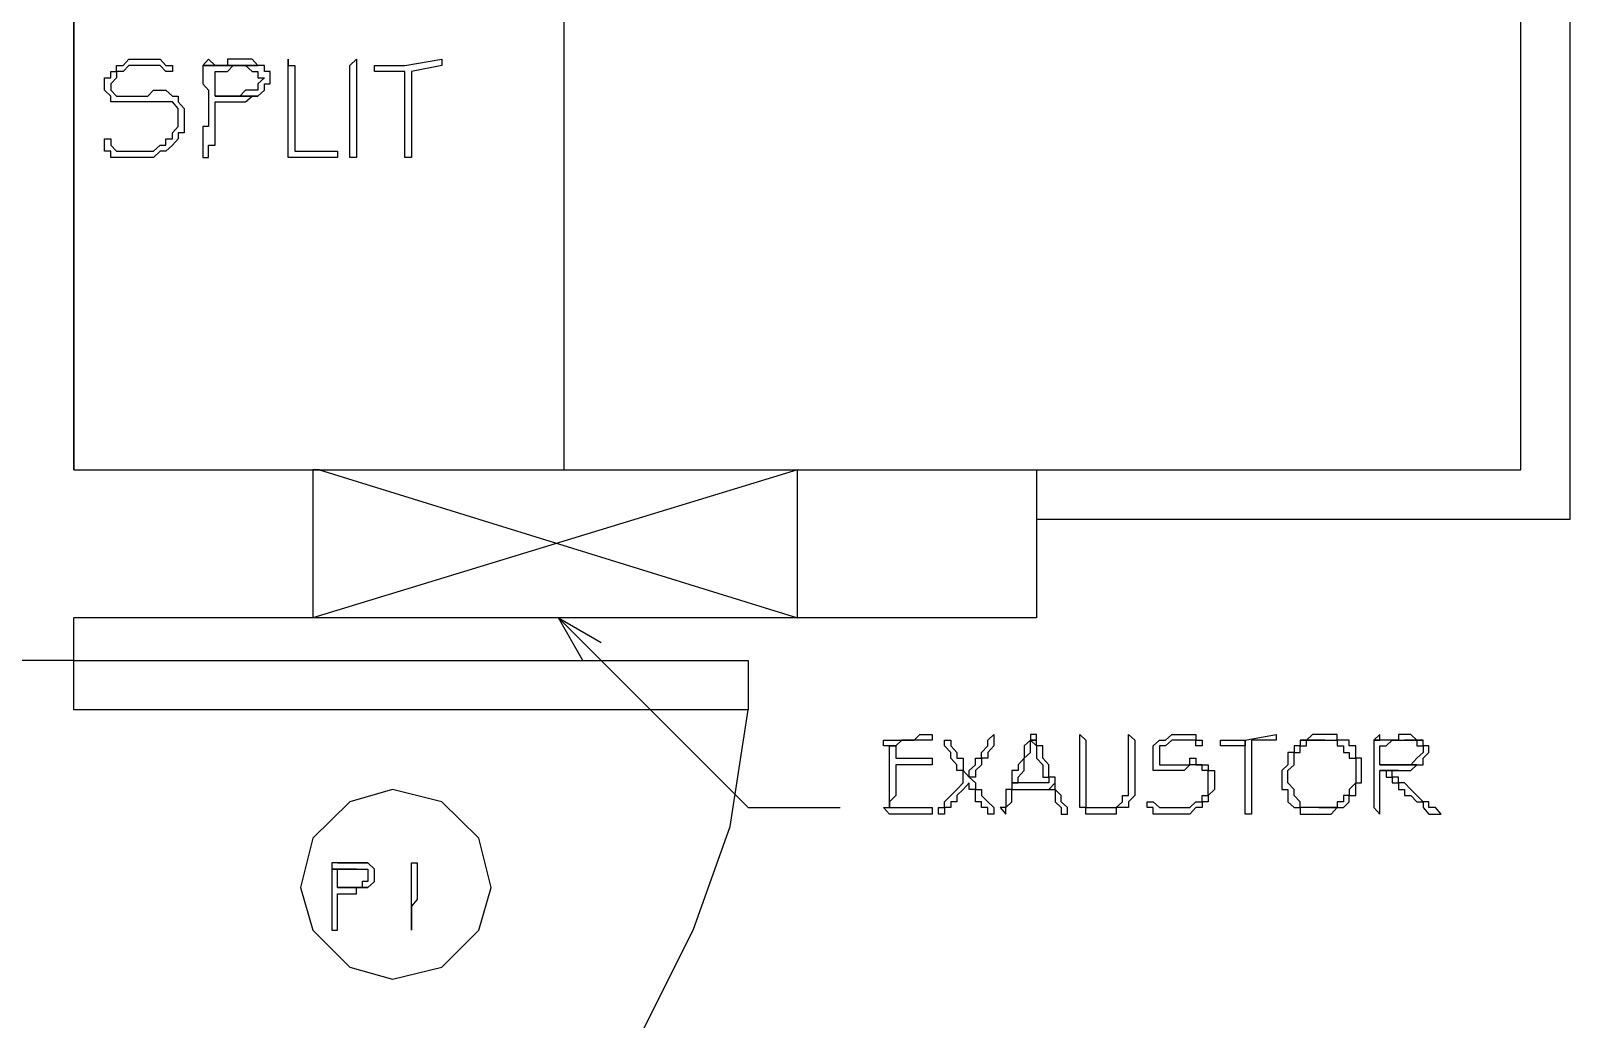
# Model space of a CAD drawing. Header units: millimetres. Extents: x -518.8 to -461.2, y 3.5 to 44.2.
# Drawn here: x -472.585 to -470.987, y 25.079 to 26.105 of the extents above; entities that cross this region are included whole.
import ezdxf

# ---------------------------------------------------------------- set-up
doc = ezdxf.new("R2010")
doc.units = ezdxf.units.MM
doc.header["$MEASUREMENT"] = 0
for name, color, linetype in [('10', 10, 'Continuous'), ('12', 12, 'Continuous'), ('151', 151, 'Continuous'), ('16', 16, 'Continuous'), ('5', 5, 'Continuous'), ('6', 6, 'Continuous'), ('MYSOLIDS', 7, 'Continuous')]:
    doc.layers.add(name, color=color, linetype=linetype)

msp = doc.modelspace()

# ---------------------------------------------------------------- linework, layer by layer
at = {"layer": '10'}
for points in [[(-472.5406, 25.6488), (-472.5406, 27.2526)], [(-472.5406, 25.6488), (-472.2925, 25.6488)], [(-471.7895, 25.4954), (-471.7895, 25.6488), (-471.7895, 25.6488), (-471.5414, 25.6488)], [(-471.5414, 25.6488), (-471.5414, 25.4954)], [(-472.5406, 25.4511), (-472.5406, 25.4954)], [(-472.2925, 25.4954), (-472.5406, 25.4954)], [(-471.5414, 25.4954), (-471.7895, 25.4954)], [(-472.5406, 25.4511), (-472.6933, 25.4511)], [(-471.8406, 25.4), (-472.5406, 25.4), (-472.5406, 25.4511), (-471.8406, 25.4511), (-471.8406, 25.4)]]:
    msp.add_lwpolyline(points, dxfattribs=at)
at = {"layer": '12'}
msp.add_lwpolyline([(-472.1075, 25.2157), (-472.1203, 25.2669), (-472.1587, 25.3045), (-472.2098, 25.3172), (-472.2542, 25.3045), (-472.2925, 25.2669), (-472.3053, 25.2157), (-472.2925, 25.1714), (-472.2542, 25.133), (-472.2098, 25.1203), (-472.1587, 25.133), (-472.1203, 25.1714), (-472.1075, 25.2157)], dxfattribs=at)
at = {"layer": '151'}
msp.add_lwpolyline([(-472.5406, 25.6488), (-472.0316, 25.6488), (-472.0316, 26.718), (-472.5406, 26.718), (-472.5406, 25.6488)], dxfattribs=at)
at = {"layer": '16'}
for points in [[(-472.0121, 25.4511), (-472.0376, 25.4954), (-471.9933, 25.4699)], [(-472.0376, 25.4954), (-472.006, 25.4639), (-471.8406, 25.2985), (-471.7451, 25.2985)]]:
    msp.add_lwpolyline(points, dxfattribs=at)
at = {"layer": '5'}
for points in [[(-471.5414, 25.6488), (-471.0384, 25.6488), (-471.0384, 26.4503)], [(-471.5414, 25.5977), (-470.9872, 25.5977), (-470.9872, 25.5977), (-470.9872, 26.4503)], [(-472.2857, 25.6488), (-472.2925, 25.6488), (-472.2925, 25.4954)]]:
    msp.add_lwpolyline(points, dxfattribs=at)
at = {"layer": '6'}
for points in [[(-471.7895, 25.6488), (-472.2925, 25.4954)], [(-472.2925, 25.6488), (-471.7895, 25.6488)], [(-472.2857, 25.6488), (-471.7895, 25.4954)], [(-471.7895, 25.4954), (-472.2925, 25.4954)], [(-472.5406, 24.7443), (-472.4263, 24.7571), (-472.3113, 24.7827), (-472.203, 24.8338), (-472.1075, 24.8969), (-472.0188, 24.9736), (-471.9489, 25.0691), (-471.8978, 25.1714), (-471.8594, 25.2789), (-471.8406, 25.4)]]:
    msp.add_lwpolyline(points, dxfattribs=at)
at = {"layer": 'MYSOLIDS'}
for points in [[(-472.4451, 26.0624), (-472.4451, 26.0624), (-472.4451, 26.0624), (-472.4451, 26.0624), (-472.4451, 26.0624), (-472.4511, 26.0684), (-472.4511, 26.0684), (-472.4579, 26.0684), (-472.4639, 26.0684), (-472.4639, 26.0684), (-472.4707, 26.0684), (-472.4707, 26.0684), (-472.4767, 26.0684), (-472.4835, 26.0684), (-472.4895, 26.0624), (-472.4895, 26.0624), (-472.4963, 26.0624), (-472.4963, 26.0556), (-472.5023, 26.0496), (-472.5023, 26.0496), (-472.5023, 26.0496), (-472.5023, 26.0428), (-472.4963, 26.0368), (-472.4963, 26.0368), (-472.4895, 26.0368), (-472.4895, 26.0368), (-472.4835, 26.0368), (-472.4835, 26.0368), (-472.4767, 26.0368), (-472.4707, 26.0368), (-472.4707, 26.0368), (-472.4639, 26.0368), (-472.4579, 26.0428), (-472.4511, 26.0428), (-472.4511, 26.0428), (-472.4451, 26.0428), (-472.4384, 26.0368), (-472.4384, 26.0368), (-472.4324, 26.0368), (-472.4324, 26.0368), (-472.4324, 26.0308), (-472.4263, 26.024), (-472.4263, 26.024), (-472.4263, 26.018), (-472.4263, 26.018), (-472.4263, 26.0112), (-472.4263, 26.0052), (-472.4263, 25.9985), (-472.4324, 25.9985), (-472.4324, 25.9924), (-472.4324, 25.9924), (-472.4384, 25.9857), (-472.4384, 25.9857), (-472.4384, 25.9857), (-472.4451, 25.9797), (-472.4511, 25.9797), (-472.4511, 25.9797), (-472.4579, 25.9729), (-472.4579, 25.9729), (-472.4639, 25.9729), (-472.4707, 25.9729), (-472.4767, 25.9729), (-472.4767, 25.9729), (-472.4835, 25.9729), (-472.4895, 25.9729), (-472.4895, 25.9729), (-472.4963, 25.9729), (-472.5023, 25.9729), (-472.5023, 25.9797), (-472.509, 25.9797), (-472.509, 25.9857), (-472.509, 25.9857), (-472.509, 25.9857), (-472.509, 25.9924), (-472.509, 25.9924), (-472.509, 25.9924), (-472.509, 25.9924), (-472.5023, 25.9924), (-472.5023, 25.9924), (-472.5023, 25.9857), (-472.5023, 25.9857), (-472.5023, 25.9857), (-472.4963, 25.9797), (-472.4963, 25.9797), (-472.4895, 25.9797), (-472.4835, 25.9797), (-472.4835, 25.9797), (-472.4767, 25.9797), (-472.4707, 25.9797), (-472.4639, 25.9797), (-472.4639, 25.9797), (-472.4579, 25.9797), (-472.4511, 25.9857), (-472.4511, 25.9857), (-472.4451, 25.9857), (-472.4451, 25.9857), (-472.4451, 25.9924), (-472.4384, 25.9924), (-472.4384, 25.9985), (-472.4324, 26.0052), (-472.4324, 26.0052), (-472.4324, 26.0112), (-472.4324, 26.0112), (-472.4324, 26.018), (-472.4324, 26.024), (-472.4384, 26.0308), (-472.4384, 26.0308), (-472.4384, 26.0308), (-472.4451, 26.0308), (-472.4511, 26.0308), (-472.4511, 26.0308), (-472.4579, 26.0308), (-472.4579, 26.0308), (-472.4639, 26.0308), (-472.4707, 26.0308), (-472.4767, 26.0308), (-472.4767, 26.0308), (-472.4835, 26.0308), (-472.4895, 26.0308), (-472.4895, 26.0308), (-472.4963, 26.0308), (-472.5023, 26.0308), (-472.5023, 26.0308), (-472.5023, 26.0368), (-472.509, 26.0428), (-472.509, 26.0428), (-472.509, 26.0428), (-472.509, 26.0496), (-472.509, 26.0556), (-472.5023, 26.0556), (-472.5023, 26.0624), (-472.4963, 26.0624), (-472.4963, 26.0684), (-472.4895, 26.0684), (-472.4895, 26.0684), (-472.4835, 26.0751), (-472.4767, 26.0751), (-472.4767, 26.0751), (-472.4707, 26.0751), (-472.4639, 26.0751), (-472.4639, 26.0751), (-472.4579, 26.0751), (-472.4511, 26.0751), (-472.4511, 26.0751), (-472.4451, 26.0684), (-472.4384, 26.0684), (-472.4384, 26.0624), (-472.4384, 26.0624), (-472.4384, 26.0624), (-472.4384, 26.0624), (-472.4451, 26.0624), (-472.4451, 26.0624), (-472.4451, 26.0624), (-472.4451, 26.0624), (-472.4451, 26.0624)], [(-472.4008, 26.0751), (-472.4008, 26.0751), (-472.4068, 26.0684), (-472.4068, 26.0684), (-472.4068, 26.0684), (-472.3624, 26.0684), (-472.3624, 26.0684), (-472.3557, 26.0624), (-472.3557, 26.0624), (-472.3496, 26.0624), (-472.3496, 26.0624), (-472.3496, 26.0556), (-472.3429, 26.0556), (-472.3429, 26.0556), (-472.3496, 26.0496), (-472.3496, 26.0428), (-472.3557, 26.0428), (-472.3557, 26.0428), (-472.3557, 26.0428), (-472.3624, 26.0428), (-472.3684, 26.0368), (-472.3684, 26.0368), (-472.3752, 26.0368), (-472.3812, 26.0368), (-472.388, 26.0368), (-472.388, 26.0368), (-472.394, 26.0368), (-472.3496, 26.0368), (-472.3496, 26.0368), (-472.3429, 26.0428), (-472.3429, 26.0428), (-472.3429, 26.0496), (-472.3369, 26.0496), (-472.3369, 26.0556), (-472.3369, 26.0556), (-472.3369, 26.0624), (-472.3429, 26.0624), (-472.3429, 26.0684), (-472.3496, 26.0684), (-472.394, 26.0684), (-472.4008, 26.0751), (-472.4008, 26.0751), (-472.4008, 26.0751)], [(-472.4068, 26.0684), (-472.4068, 26.0624), (-472.4068, 26.0624), (-472.4068, 26.0556), (-472.4068, 26.0556), (-472.4068, 26.0496), (-472.4008, 26.0428), (-472.4008, 26.0428), (-472.4008, 26.0368), (-472.4008, 26.0308), (-472.4008, 26.024), (-472.4008, 26.024), (-472.4008, 26.018), (-472.4008, 26.0112), (-472.4008, 26.0052), (-472.4068, 26.0052), (-472.4068, 25.9985), (-472.4068, 25.9924), (-472.4068, 25.9924), (-472.4068, 25.9857), (-472.4068, 25.9797), (-472.4068, 25.9797), (-472.4068, 25.9729), (-472.4008, 25.9729), (-472.4008, 25.9729), (-472.4008, 25.9797), (-472.4008, 25.9797), (-472.4008, 25.9857), (-472.394, 25.9857), (-472.394, 25.9924), (-472.394, 25.9985), (-472.394, 25.9985), (-472.394, 26.0052), (-472.394, 26.0112), (-472.394, 26.018), (-472.394, 26.018), (-472.394, 26.024), (-472.394, 26.024), (-472.394, 26.0308), (-472.394, 26.0308), (-472.394, 26.0308), (-472.388, 26.0308), (-472.3812, 26.0308), (-472.3752, 26.0308), (-472.3684, 26.0308), (-472.3684, 26.0308), (-472.3624, 26.0308), (-472.3557, 26.0368), (-472.3557, 26.0368), (-472.3496, 26.0368), (-472.394, 26.0368), (-472.394, 26.0368), (-472.394, 26.0428), (-472.394, 26.0428), (-472.394, 26.0496), (-472.394, 26.0556), (-472.394, 26.0624), (-472.394, 26.0624), (-472.394, 26.0624), (-472.388, 26.0624), (-472.3812, 26.0624), (-472.3812, 26.0624), (-472.3812, 26.0624), (-472.3752, 26.0684), (-472.3684, 26.0684), (-472.3624, 26.0684), (-472.4068, 26.0684), (-472.4068, 26.0684)], [(-472.3684, 26.0751), (-472.3684, 26.0751), (-472.3752, 26.0751), (-472.3812, 26.0751), (-472.3812, 26.0684), (-472.388, 26.0684), (-472.394, 26.0684), (-472.394, 26.0684), (-472.3496, 26.0684), (-472.3496, 26.0684), (-472.3557, 26.0751), (-472.3624, 26.0751), (-472.3684, 26.0751), (-472.3684, 26.0751)], [(-472.3113, 25.9797), (-472.3113, 25.9797), (-472.3053, 25.9797), (-472.2985, 25.9797), (-472.2925, 25.9797), (-472.2925, 25.9797), (-472.2857, 25.9797), (-472.2797, 25.9797), (-472.273, 25.9797), (-472.273, 25.9797), (-472.273, 25.9797), (-472.2669, 25.9797), (-472.2669, 25.9797), (-472.2669, 25.9797), (-472.2669, 25.9797), (-472.2669, 25.9729), (-472.273, 25.9729), (-472.2797, 25.9729), (-472.2797, 25.9729), (-472.2797, 25.9729), (-472.2857, 25.9729), (-472.2925, 25.9729), (-472.2925, 25.9729), (-472.2985, 25.9729), (-472.3053, 25.9729), (-472.3113, 25.9729), (-472.3113, 25.9729), (-472.3181, 25.9729), (-472.3181, 25.9729), (-472.3181, 25.9729), (-472.3181, 25.9729), (-472.3181, 25.9797), (-472.3181, 25.9797), (-472.3181, 25.9797), (-472.3181, 25.9797), (-472.3181, 25.9857), (-472.3181, 25.9924), (-472.3181, 25.9985), (-472.3181, 25.9985), (-472.3181, 26.0052), (-472.3181, 26.0112), (-472.3181, 26.0112), (-472.3181, 26.018), (-472.3181, 26.024), (-472.3181, 26.0308), (-472.3181, 26.0308), (-472.3181, 26.0368), (-472.3181, 26.0368), (-472.3181, 26.0428), (-472.3181, 26.0496), (-472.3181, 26.0556), (-472.3181, 26.0556), (-472.3181, 26.0624), (-472.3181, 26.0684), (-472.3181, 26.0684), (-472.3181, 26.0684), (-472.3181, 26.0684), (-472.3181, 26.0751), (-472.3181, 26.0751), (-472.3181, 26.0684), (-472.3181, 26.0684), (-472.3113, 26.0684), (-472.3113, 26.0684), (-472.3113, 26.0684), (-472.3113, 26.0624), (-472.3113, 26.0556), (-472.3113, 26.0496), (-472.3113, 26.0496), (-472.3113, 26.0428), (-472.3113, 26.0368), (-472.3113, 26.0368), (-472.3113, 26.0308), (-472.3113, 26.024), (-472.3113, 26.018), (-472.3113, 26.018), (-472.3113, 26.0112), (-472.3113, 26.0112), (-472.3113, 26.0052), (-472.3113, 25.9985), (-472.3113, 25.9985), (-472.3113, 25.9924), (-472.3113, 25.9924), (-472.3113, 25.9857), (-472.3113, 25.9797), (-472.3113, 25.9797), (-472.3113, 25.9797), (-472.3113, 25.9797), (-472.3113, 25.9797)], [(-472.2474, 26.0112), (-472.2474, 26.0112), (-472.2474, 26.0052), (-472.2474, 25.9985), (-472.2474, 25.9985), (-472.2474, 25.9924), (-472.2474, 25.9857), (-472.2474, 25.9797), (-472.2474, 25.9797), (-472.2474, 25.9797), (-472.2474, 25.9729), (-472.2474, 25.9729), (-472.2474, 25.9729), (-472.2474, 25.9729), (-472.2542, 25.9729), (-472.2542, 25.9729), (-472.2542, 25.9797), (-472.2542, 25.9797), (-472.2542, 25.9797), (-472.2542, 25.9797), (-472.2542, 25.9797), (-472.2542, 25.9857), (-472.2542, 25.9924), (-472.2542, 25.9924), (-472.2542, 25.9985), (-472.2542, 26.0052), (-472.2542, 26.0112), (-472.2542, 26.0112), (-472.2542, 26.018), (-472.2542, 26.024), (-472.2542, 26.0308), (-472.2542, 26.0308), (-472.2542, 26.0368), (-472.2542, 26.0428), (-472.2542, 26.0496), (-472.2542, 26.0496), (-472.2542, 26.0556), (-472.2542, 26.0624), (-472.2542, 26.0624), (-472.2542, 26.0684), (-472.2542, 26.0684), (-472.2542, 26.0684), (-472.2542, 26.0684), (-472.2542, 26.0684), (-472.2474, 26.0751), (-472.2474, 26.0751), (-472.2474, 26.0684), (-472.2474, 26.0684), (-472.2474, 26.0684), (-472.2474, 26.0684), (-472.2474, 26.0624), (-472.2474, 26.0624), (-472.2474, 26.0624), (-472.2474, 26.0556), (-472.2474, 26.0496), (-472.2474, 26.0428), (-472.2474, 26.0428), (-472.2474, 26.0368), (-472.2474, 26.0308), (-472.2474, 26.024), (-472.2474, 26.024), (-472.2474, 26.018), (-472.2474, 26.0112), (-472.2474, 26.0112), (-472.2474, 26.0112), (-472.2474, 26.0112)], [(-472.1587, 26.0751), (-472.1587, 26.0751), (-472.1587, 26.0751), (-472.1587, 26.0751), (-472.1587, 26.0684), (-472.1587, 26.0684), (-472.1587, 26.0684), (-472.1587, 26.0684), (-472.1587, 26.0684), (-472.1587, 26.0684), (-472.1902, 26.0624), (-472.1902, 25.9797), (-472.1902, 25.9729), (-472.1902, 25.9729), (-472.197, 25.9729), (-472.197, 25.9729), (-472.197, 25.9729), (-472.197, 25.9729), (-472.197, 25.9797), (-472.197, 25.9797), (-472.197, 26.0624), (-472.203, 26.0624), (-472.2098, 26.0624), (-472.2158, 26.0624), (-472.2226, 26.0624), (-472.2226, 26.0624), (-472.2226, 26.0624), (-472.2226, 26.0624), (-472.2286, 26.0624), (-472.2286, 26.0624), (-472.2286, 26.0684), (-472.2286, 26.0684), (-472.2286, 26.0684), (-472.2286, 26.0684), (-472.2286, 26.0684), (-472.2286, 26.0684), (-472.2226, 26.0684), (-472.2158, 26.0684), (-472.2158, 26.0684), (-472.2098, 26.0684), (-472.203, 26.0684), (-472.197, 26.0684), (-472.197, 26.0684), (-472.1587, 26.0751), (-472.1587, 26.0751), (-472.1587, 26.0751)], [(-471.6872, 25.3496), (-471.6557, 25.3496), (-471.6557, 25.3496), (-471.6496, 25.3496), (-471.6496, 25.3496), (-471.6496, 25.3496), (-471.6496, 25.3496), (-471.6496, 25.3428), (-471.6496, 25.3428), (-471.6557, 25.3428), (-471.6557, 25.3428), (-471.6872, 25.3428), (-471.6872, 25.3368), (-471.6872, 25.3368), (-471.6872, 25.3368), (-471.6872, 25.3368), (-471.6872, 25.33), (-471.6872, 25.33), (-471.6872, 25.324), (-471.6872, 25.324), (-471.6872, 25.3172), (-471.6872, 25.3172), (-471.6872, 25.3112), (-471.6872, 25.3112), (-471.694, 25.3045), (-471.694, 25.3045), (-471.694, 25.2985), (-471.694, 25.2985), (-471.6872, 25.2985), (-471.6812, 25.2985), (-471.6812, 25.2985), (-471.6745, 25.2985), (-471.6745, 25.2985), (-471.6684, 25.2985), (-471.6684, 25.2985), (-471.6624, 25.2985), (-471.6624, 25.2985), (-471.6557, 25.2985), (-471.6557, 25.2985), (-471.6496, 25.2985), (-471.6496, 25.2985), (-471.6496, 25.2985), (-471.6496, 25.2985), (-471.6496, 25.2985), (-471.6496, 25.2985), (-471.6496, 25.2917), (-471.6557, 25.2917), (-471.6624, 25.2917), (-471.6624, 25.2917), (-471.6624, 25.2917), (-471.6684, 25.2917), (-471.6745, 25.2917), (-471.6745, 25.2917), (-471.6812, 25.2917), (-471.6812, 25.2917), (-471.6872, 25.2917), (-471.6872, 25.2917), (-471.694, 25.2917), (-471.694, 25.2917), (-471.694, 25.2917), (-471.694, 25.2917), (-471.7, 25.2985), (-471.7, 25.2985), (-471.694, 25.2985), (-471.694, 25.2985), (-471.694, 25.3045), (-471.694, 25.3112), (-471.694, 25.3112), (-471.694, 25.3172), (-471.694, 25.3172), (-471.694, 25.324), (-471.694, 25.324), (-471.694, 25.33), (-471.694, 25.3368), (-471.694, 25.3368), (-471.694, 25.3428), (-471.694, 25.3428), (-471.694, 25.3496), (-471.694, 25.3496), (-471.694, 25.3556), (-471.694, 25.3624), (-471.694, 25.3624), (-471.7, 25.3624), (-471.7, 25.3684), (-471.7, 25.3684), (-471.694, 25.3684), (-471.694, 25.3684), (-471.694, 25.3684), (-471.694, 25.3684), (-471.6872, 25.3684), (-471.6812, 25.3684), (-471.6812, 25.3684), (-471.6812, 25.3684), (-471.6745, 25.3684), (-471.6745, 25.3684), (-471.6684, 25.3684), (-471.6684, 25.3684), (-471.6624, 25.3744), (-471.6624, 25.3744), (-471.6557, 25.3744), (-471.6557, 25.3744), (-471.6496, 25.3744), (-471.6496, 25.3744), (-471.6496, 25.3744), (-471.6496, 25.3744), (-471.6496, 25.3684), (-471.6496, 25.3684), (-471.6496, 25.3684), (-471.6496, 25.3684), (-471.6496, 25.3684), (-471.6557, 25.3684), (-471.6557, 25.3684), (-471.6624, 25.3684), (-471.6684, 25.3684), (-471.6745, 25.3684), (-471.6745, 25.3684), (-471.6812, 25.3684), (-471.6872, 25.3624), (-471.6872, 25.3624), (-471.694, 25.3624), (-471.6872, 25.3624), (-471.6872, 25.3556), (-471.6872, 25.3556), (-471.6872, 25.3556), (-471.6872, 25.3496), (-471.6872, 25.3496), (-471.6872, 25.3496), (-471.6872, 25.3496), (-471.6872, 25.3496)], [(-471.6113, 25.33), (-471.6113, 25.3368), (-471.6113, 25.3368), (-471.6045, 25.3428), (-471.6045, 25.3428), (-471.6045, 25.3496), (-471.6045, 25.3496), (-471.5985, 25.3496), (-471.5985, 25.3556), (-471.5985, 25.3556), (-471.5918, 25.3624), (-471.5918, 25.3624), (-471.5918, 25.3684), (-471.5918, 25.3684), (-471.5918, 25.3684), (-471.5918, 25.3684), (-471.5857, 25.3744), (-471.5857, 25.3744), (-471.5857, 25.3744), (-471.5857, 25.3744), (-471.5857, 25.3684), (-471.5857, 25.3684), (-471.5857, 25.3684), (-471.5857, 25.3684), (-471.5857, 25.3624), (-471.5918, 25.3556), (-471.5918, 25.3556), (-471.5918, 25.3496), (-471.5918, 25.3496), (-471.5985, 25.3496), (-471.5985, 25.3428), (-471.5985, 25.3428), (-471.6045, 25.3368), (-471.6045, 25.3368), (-471.6045, 25.33), (-471.6113, 25.33), (-471.6045, 25.324), (-471.6045, 25.324), (-471.6045, 25.3172), (-471.5985, 25.3172), (-471.5985, 25.3112), (-471.5985, 25.3112), (-471.5918, 25.3045), (-471.5918, 25.3045), (-471.5857, 25.2985), (-471.5857, 25.2985), (-471.5857, 25.2985), (-471.5857, 25.2917), (-471.5857, 25.2917), (-471.5918, 25.2917), (-471.5918, 25.2917), (-471.5918, 25.2917), (-471.5918, 25.2985), (-471.5985, 25.2985), (-471.5985, 25.2985), (-471.5985, 25.3045), (-471.5985, 25.3045), (-471.6045, 25.3045), (-471.6045, 25.3112), (-471.6045, 25.3172), (-471.6113, 25.3172), (-471.6113, 25.324), (-471.6113, 25.324), (-471.6173, 25.3172), (-471.6173, 25.3172), (-471.6241, 25.3112), (-471.6241, 25.3112), (-471.6241, 25.3045), (-471.6301, 25.3045), (-471.6301, 25.2985), (-471.6301, 25.2985), (-471.6369, 25.2985), (-471.6369, 25.2917), (-471.6429, 25.2917), (-471.6429, 25.2917), (-471.6429, 25.2917), (-471.6429, 25.2917), (-471.6429, 25.2917), (-471.6429, 25.2917), (-471.6429, 25.2917), (-471.6429, 25.2985), (-471.6369, 25.2985), (-471.6369, 25.3045), (-471.6369, 25.3045), (-471.6301, 25.3112), (-471.6301, 25.3112), (-471.6241, 25.3172), (-471.6241, 25.3172), (-471.6241, 25.3172), (-471.6173, 25.324), (-471.6173, 25.324), (-471.6173, 25.33), (-471.6173, 25.33), (-471.6173, 25.3368), (-471.6241, 25.3368), (-471.6241, 25.3428), (-471.6241, 25.3428), (-471.6301, 25.3496), (-471.6301, 25.3496), (-471.6301, 25.3556), (-471.6301, 25.3556), (-471.6369, 25.3624), (-471.6369, 25.3624), (-471.6369, 25.3684), (-471.6369, 25.3684), (-471.6369, 25.3684), (-471.6369, 25.3684), (-471.6369, 25.3684), (-471.6369, 25.3684), (-471.6369, 25.3684), (-471.6301, 25.3684), (-471.6301, 25.3684), (-471.6301, 25.3684), (-471.6301, 25.3684), (-471.6301, 25.3624), (-471.6301, 25.3624), (-471.6241, 25.3556), (-471.6241, 25.3556), (-471.6241, 25.3496), (-471.6173, 25.3496), (-471.6173, 25.3428), (-471.6173, 25.3428), (-471.6173, 25.3368), (-471.6113, 25.33), (-471.6113, 25.33), (-471.6113, 25.33), (-471.6113, 25.33), (-471.6113, 25.33)], [(-471.5414, 25.3684), (-471.5474, 25.3684), (-471.5414, 25.3624), (-471.5414, 25.3624), (-471.5414, 25.3556), (-471.5414, 25.3496), (-471.5414, 25.3496), (-471.5346, 25.3428), (-471.5346, 25.3428), (-471.5346, 25.3428), (-471.5346, 25.3368), (-471.5346, 25.33), (-471.5286, 25.33), (-471.5286, 25.324), (-471.5602, 25.324), (-471.5669, 25.324), (-471.5669, 25.3172), (-471.573, 25.3172), (-471.573, 25.3112), (-471.573, 25.3112), (-471.573, 25.3112), (-471.573, 25.3045), (-471.573, 25.2985), (-471.579, 25.2985), (-471.579, 25.2985), (-471.573, 25.2917), (-471.573, 25.2917), (-471.573, 25.2917), (-471.573, 25.2917), (-471.573, 25.2985), (-471.5669, 25.3045), (-471.5669, 25.3045), (-471.5669, 25.3045), (-471.5669, 25.3112), (-471.5669, 25.3172), (-471.5669, 25.3172), (-471.5286, 25.3172), (-471.5218, 25.324), (-471.5218, 25.324), (-471.5218, 25.33), (-471.5286, 25.33), (-471.5286, 25.3368), (-471.5286, 25.3368), (-471.5286, 25.3428), (-471.5286, 25.3428), (-471.5346, 25.3496), (-471.5346, 25.3496), (-471.5346, 25.3496), (-471.5346, 25.3556), (-471.5346, 25.3556), (-471.5346, 25.3624), (-471.5414, 25.3624), (-471.5414, 25.3684), (-471.5414, 25.3684)], [(-471.5474, 25.3744), (-471.5474, 25.3744), (-471.5474, 25.3744), (-471.5474, 25.3684), (-471.5474, 25.3684), (-471.5474, 25.3684), (-471.5542, 25.3624), (-471.5542, 25.3556), (-471.5542, 25.3496), (-471.5602, 25.3428), (-471.5602, 25.3428), (-471.5602, 25.3368), (-471.5602, 25.3368), (-471.5669, 25.3368), (-471.5669, 25.33), (-471.5669, 25.324), (-471.5669, 25.324), (-471.5602, 25.324), (-471.5602, 25.324), (-471.5602, 25.33), (-471.5602, 25.33), (-471.5542, 25.3368), (-471.5542, 25.3428), (-471.5542, 25.3428), (-471.5542, 25.3428), (-471.5542, 25.3496), (-471.5542, 25.3496), (-471.5474, 25.3556), (-471.5474, 25.3556), (-471.5474, 25.3624), (-471.5474, 25.3684), (-471.5414, 25.3684), (-471.5414, 25.3684), (-471.5414, 25.3744), (-471.5474, 25.3744), (-471.5474, 25.3744)], [(-471.4963, 25.3684), (-471.4963, 25.3684), (-471.4963, 25.3684), (-471.4963, 25.3744), (-471.4963, 25.3744), (-471.4902, 25.3684), (-471.4902, 25.3684), (-471.4902, 25.3684), (-471.4902, 25.3684), (-471.4902, 25.3112), (-471.4902, 25.3112), (-471.4902, 25.3045), (-471.4902, 25.3045), (-471.4902, 25.2985), (-471.4835, 25.2985), (-471.4835, 25.2985), (-471.4775, 25.2985), (-471.4775, 25.2985), (-471.4775, 25.2985), (-471.4714, 25.2985), (-471.4647, 25.2985), (-471.4647, 25.2985), (-471.4647, 25.2985), (-471.4587, 25.2985), (-471.4519, 25.3045), (-471.4519, 25.3045), (-471.4519, 25.3112), (-471.4519, 25.3112), (-471.4459, 25.3112), (-471.4459, 25.3172), (-471.4459, 25.3172), (-471.4459, 25.3172), (-471.4459, 25.324), (-471.4459, 25.324), (-471.4459, 25.33), (-471.4459, 25.3368), (-471.4459, 25.3368), (-471.4459, 25.3428), (-471.4459, 25.3496), (-471.4459, 25.3496), (-471.4459, 25.3556), (-471.4459, 25.3556), (-471.4459, 25.3624), (-471.4459, 25.3684), (-471.4459, 25.3684), (-471.4459, 25.3684), (-471.4459, 25.3684), (-471.4459, 25.3684), (-471.4459, 25.3744), (-471.4459, 25.3744), (-471.4391, 25.3684), (-471.4391, 25.3684), (-471.4391, 25.3684), (-471.4391, 25.3624), (-471.4391, 25.3624), (-471.4391, 25.3556), (-471.4391, 25.3496), (-471.4391, 25.3428), (-471.4391, 25.3368), (-471.4391, 25.3368), (-471.4391, 25.33), (-471.4391, 25.33), (-471.4391, 25.324), (-471.4391, 25.324), (-471.4391, 25.3172), (-471.4391, 25.3172), (-471.4391, 25.3112), (-471.4391, 25.3112), (-471.4391, 25.3112), (-471.4459, 25.3045), (-471.4459, 25.3045), (-471.4459, 25.2985), (-471.4519, 25.2985), (-471.4519, 25.2985), (-471.4587, 25.2985), (-471.4587, 25.2917), (-471.4647, 25.2917), (-471.4647, 25.2917), (-471.4714, 25.2917), (-471.4714, 25.2917), (-471.4775, 25.2917), (-471.4775, 25.2917), (-471.4835, 25.2917), (-471.4835, 25.2917), (-471.4902, 25.2917), (-471.4902, 25.2917), (-471.4902, 25.2985), (-471.4963, 25.2985), (-471.4963, 25.2985), (-471.4963, 25.3045), (-471.4963, 25.3112), (-471.4963, 25.3112), (-471.4963, 25.3172), (-471.4963, 25.3684), (-471.4963, 25.3684), (-471.4963, 25.3684)], [(-471.3692, 25.3624), (-471.3692, 25.3624), (-471.3692, 25.3624), (-471.376, 25.3624), (-471.376, 25.3624), (-471.376, 25.3684), (-471.382, 25.3684), (-471.382, 25.3684), (-471.388, 25.3684), (-471.388, 25.3684), (-471.388, 25.3684), (-471.3948, 25.3684), (-471.4008, 25.3684), (-471.4008, 25.3684), (-471.4075, 25.3624), (-471.4075, 25.3624), (-471.4136, 25.3624), (-471.4136, 25.3556), (-471.4136, 25.3556), (-471.4136, 25.3496), (-471.4136, 25.3496), (-471.4136, 25.3496), (-471.4136, 25.3428), (-471.4136, 25.3428), (-471.4075, 25.3428), (-471.4075, 25.3428), (-471.4008, 25.3428), (-471.4008, 25.3428), (-471.3948, 25.3428), (-471.3948, 25.3428), (-471.3948, 25.3428), (-471.388, 25.3428), (-471.382, 25.3428), (-471.382, 25.3496), (-471.376, 25.3496), (-471.376, 25.3428), (-471.3692, 25.3428), (-471.3632, 25.3428), (-471.3632, 25.3428), (-471.3632, 25.3428), (-471.3632, 25.3368), (-471.3564, 25.3368), (-471.3564, 25.33), (-471.3564, 25.33), (-471.3564, 25.324), (-471.3564, 25.324), (-471.3564, 25.3172), (-471.3564, 25.3172), (-471.3632, 25.3112), (-471.3632, 25.3112), (-471.3632, 25.3045), (-471.3692, 25.3045), (-471.3692, 25.2985), (-471.3692, 25.2985), (-471.3692, 25.2985), (-471.376, 25.2985), (-471.376, 25.2985), (-471.382, 25.2917), (-471.382, 25.2917), (-471.388, 25.2917), (-471.3948, 25.2917), (-471.3948, 25.2917), (-471.4008, 25.2917), (-471.4008, 25.2917), (-471.4075, 25.2917), (-471.4075, 25.2917), (-471.4136, 25.2917), (-471.4136, 25.2917), (-471.4203, 25.2917), (-471.4203, 25.2985), (-471.4263, 25.2985), (-471.4263, 25.3045), (-471.4263, 25.3045), (-471.4263, 25.3045), (-471.4263, 25.3045), (-471.4203, 25.3045), (-471.4203, 25.3045), (-471.4203, 25.3045), (-471.4203, 25.3045), (-471.4203, 25.3045), (-471.4203, 25.3045), (-471.4136, 25.2985), (-471.4136, 25.2985), (-471.4136, 25.2985), (-471.4075, 25.2985), (-471.4075, 25.2985), (-471.4008, 25.2985), (-471.3948, 25.2985), (-471.3948, 25.2985), (-471.388, 25.2985), (-471.388, 25.2985), (-471.382, 25.2985), (-471.382, 25.2985), (-471.376, 25.3045), (-471.376, 25.3045), (-471.376, 25.3045), (-471.3692, 25.3045), (-471.3692, 25.3112), (-471.3632, 25.3112), (-471.3632, 25.3172), (-471.3632, 25.3172), (-471.3632, 25.324), (-471.3632, 25.324), (-471.3632, 25.33), (-471.3632, 25.33), (-471.3632, 25.3368), (-471.3692, 25.3368), (-471.3692, 25.3368), (-471.3692, 25.3428), (-471.376, 25.3428), (-471.376, 25.3428), (-471.382, 25.3428), (-471.382, 25.3428), (-471.388, 25.3368), (-471.3948, 25.3368), (-471.3948, 25.3368), (-471.4008, 25.3368), (-471.4008, 25.3368), (-471.4075, 25.3368), (-471.4075, 25.3368), (-471.4136, 25.3368), (-471.4203, 25.3368), (-471.4203, 25.3428), (-471.4203, 25.3428), (-471.4203, 25.3428), (-471.4203, 25.3496), (-471.4203, 25.3496), (-471.4203, 25.3556), (-471.4203, 25.3556), (-471.4203, 25.3624), (-471.4203, 25.3624), (-471.4136, 25.3684), (-471.4136, 25.3684), (-471.4075, 25.3684), (-471.4075, 25.3684), (-471.4008, 25.3744), (-471.4008, 25.3744), (-471.3948, 25.3744), (-471.3948, 25.3744), (-471.388, 25.3744), (-471.388, 25.3744), (-471.382, 25.3744), (-471.382, 25.3744), (-471.376, 25.3744), (-471.376, 25.3684), (-471.3692, 25.3684), (-471.3692, 25.3684), (-471.3692, 25.3624), (-471.3692, 25.3624), (-471.3692, 25.3624), (-471.3692, 25.3624), (-471.3692, 25.3624), (-471.3692, 25.3624), (-471.3692, 25.3624), (-471.3692, 25.3624)], [(-471.2925, 25.3744), (-471.2925, 25.3744), (-471.2925, 25.3744), (-471.2925, 25.3744), (-471.2925, 25.3684), (-471.2925, 25.3684), (-471.2925, 25.3684), (-471.2925, 25.3684), (-471.2925, 25.3684), (-471.2925, 25.3684), (-471.3181, 25.3684), (-471.3181, 25.2985), (-471.3181, 25.2917), (-471.3181, 25.2917), (-471.3248, 25.2917), (-471.3248, 25.2917), (-471.3248, 25.2917), (-471.3248, 25.2917), (-471.3248, 25.2985), (-471.3248, 25.2985), (-471.3248, 25.3684), (-471.3248, 25.3624), (-471.3308, 25.3624), (-471.3376, 25.3624), (-471.3436, 25.3624), (-471.3436, 25.3624), (-471.3436, 25.3624), (-471.3436, 25.3624), (-471.3504, 25.3624), (-471.3504, 25.3624), (-471.3504, 25.3684), (-471.3504, 25.3684), (-471.3504, 25.3684), (-471.3504, 25.3684), (-471.3436, 25.3684), (-471.3436, 25.3684), (-471.3436, 25.3684), (-471.3376, 25.3684), (-471.3376, 25.3684), (-471.3308, 25.3684), (-471.3308, 25.3684), (-471.3248, 25.3684), (-471.3248, 25.3684), (-471.2925, 25.3744), (-471.2925, 25.3744), (-471.2925, 25.3744)], [(-471.2677, 25.3684), (-471.2677, 25.3684), (-471.2677, 25.3624), (-471.2737, 25.3624), (-471.2737, 25.3624), (-471.2737, 25.3556), (-471.2805, 25.3556), (-471.2805, 25.3496), (-471.2805, 25.3496), (-471.2805, 25.3428), (-471.2805, 25.3428), (-471.2865, 25.3368), (-471.2865, 25.3368), (-471.2865, 25.33), (-471.2865, 25.33), (-471.2865, 25.324), (-471.2865, 25.3172), (-471.2805, 25.3172), (-471.2805, 25.3112), (-471.2805, 25.3112), (-471.2805, 25.3045), (-471.2805, 25.3045), (-471.2737, 25.2985), (-471.2737, 25.2985), (-471.2677, 25.2985), (-471.2677, 25.2917), (-471.2677, 25.2917), (-471.2609, 25.2917), (-471.2549, 25.2917), (-471.2549, 25.2917), (-471.2481, 25.2917), (-471.2481, 25.2917), (-471.2421, 25.2917), (-471.2421, 25.2917), (-471.2354, 25.2917), (-471.2354, 25.2917), (-471.2354, 25.2917), (-471.2293, 25.2985), (-471.2481, 25.2985), (-471.2481, 25.2985), (-471.2549, 25.2985), (-471.2609, 25.2985), (-471.2609, 25.2985), (-471.2677, 25.2985), (-471.2677, 25.3045), (-471.2677, 25.3045), (-471.2677, 25.3045), (-471.2737, 25.3112), (-471.2737, 25.3112), (-471.2737, 25.3172), (-471.2737, 25.3172), (-471.2805, 25.324), (-471.2805, 25.324), (-471.2805, 25.33), (-471.2805, 25.33), (-471.2805, 25.3368), (-471.2805, 25.3368), (-471.2737, 25.3428), (-471.2737, 25.3428), (-471.2737, 25.3496), (-471.2737, 25.3496), (-471.2737, 25.3556), (-471.2677, 25.3556), (-471.2677, 25.3624), (-471.2677, 25.3624), (-471.2609, 25.3624), (-471.2609, 25.3684), (-471.2549, 25.3684), (-471.2481, 25.3684), (-471.2481, 25.3684), (-471.2421, 25.3684), (-471.2677, 25.3684), (-471.2677, 25.3684)], [(-471.2421, 25.3744), (-471.2421, 25.3744), (-471.2481, 25.3744), (-471.2481, 25.3744), (-471.2549, 25.3744), (-471.2609, 25.3684), (-471.2609, 25.3684), (-471.2677, 25.3684), (-471.2421, 25.3684), (-471.2421, 25.3684), (-471.2421, 25.3684), (-471.2354, 25.3684), (-471.2293, 25.3684), (-471.2293, 25.3624), (-471.2226, 25.3624), (-471.2226, 25.3624), (-471.2226, 25.3624), (-471.2226, 25.3556), (-471.2166, 25.3556), (-471.2166, 25.3556), (-471.2166, 25.3496), (-471.2098, 25.3496), (-471.2098, 25.3428), (-471.2098, 25.3368), (-471.2098, 25.3368), (-471.2098, 25.3368), (-471.2098, 25.33), (-471.2098, 25.33), (-471.2098, 25.324), (-471.2166, 25.3172), (-471.2166, 25.3172), (-471.2166, 25.3172), (-471.2166, 25.3112), (-471.2226, 25.3112), (-471.2226, 25.3045), (-471.2293, 25.3045), (-471.2293, 25.3045), (-471.2293, 25.2985), (-471.2354, 25.2985), (-471.2354, 25.2985), (-471.2421, 25.2985), (-471.2421, 25.2985), (-471.2481, 25.2985), (-471.2293, 25.2985), (-471.2293, 25.2985), (-471.2226, 25.2985), (-471.2226, 25.2985), (-471.2166, 25.3045), (-471.2166, 25.3045), (-471.2166, 25.3112), (-471.2098, 25.3112), (-471.2098, 25.3112), (-471.2098, 25.3172), (-471.2098, 25.3172), (-471.2098, 25.324), (-471.2038, 25.324), (-471.2038, 25.33), (-471.2038, 25.33), (-471.2038, 25.3368), (-471.2038, 25.3368), (-471.2038, 25.3428), (-471.2038, 25.3428), (-471.2038, 25.3496), (-471.2098, 25.3496), (-471.2098, 25.3556), (-471.2098, 25.3556), (-471.2098, 25.3624), (-471.2166, 25.3624), (-471.2166, 25.3624), (-471.2166, 25.3684), (-471.2226, 25.3684), (-471.2226, 25.3684), (-471.2293, 25.3684), (-471.2293, 25.3744), (-471.2354, 25.3744), (-471.2421, 25.3744), (-471.2421, 25.3744), (-471.2421, 25.3744)], [(-471.1594, 25.3744), (-471.1594, 25.3744), (-471.1594, 25.3744), (-471.1654, 25.3744), (-471.1654, 25.3684), (-471.1654, 25.3684), (-471.1722, 25.3684), (-471.1782, 25.3684), (-471.1782, 25.3684), (-471.185, 25.3684), (-471.191, 25.3684), (-471.191, 25.2985), (-471.185, 25.2917), (-471.185, 25.2917), (-471.185, 25.2917), (-471.185, 25.2985), (-471.185, 25.2985), (-471.185, 25.3368), (-471.1654, 25.3368), (-471.1594, 25.3368), (-471.1594, 25.3368), (-471.1527, 25.3368), (-471.1527, 25.3368), (-471.1466, 25.3428), (-471.185, 25.3428), (-471.185, 25.3624), (-471.185, 25.3624), (-471.1782, 25.3624), (-471.1722, 25.3684), (-471.1722, 25.3684), (-471.1654, 25.3684), (-471.1654, 25.3684), (-471.1594, 25.3684), (-471.1594, 25.3684), (-471.1399, 25.3684), (-471.1399, 25.3684), (-471.1466, 25.3684), (-471.1466, 25.3684), (-471.1527, 25.3744), (-471.1594, 25.3744), (-471.1594, 25.3744)], [(-471.185, 25.3744), (-471.191, 25.3684), (-471.191, 25.3684), (-471.185, 25.3684), (-471.185, 25.3744), (-471.185, 25.3744), (-471.185, 25.3744)], [(-471.1399, 25.3684), (-471.1594, 25.3684), (-471.1594, 25.3684), (-471.1527, 25.3684), (-471.1466, 25.3684), (-471.1466, 25.3624), (-471.1466, 25.3624), (-471.1399, 25.3624), (-471.1399, 25.3556), (-471.1399, 25.3556), (-471.1466, 25.3496), (-471.1466, 25.3496), (-471.1466, 25.3496), (-471.1527, 25.3428), (-471.1527, 25.3428), (-471.1527, 25.3428), (-471.1594, 25.3428), (-471.1594, 25.3428), (-471.1654, 25.3428), (-471.1722, 25.3428), (-471.1722, 25.3428), (-471.1782, 25.3428), (-471.185, 25.3428), (-471.1466, 25.3428), (-471.1466, 25.3428), (-471.1466, 25.3428), (-471.1399, 25.3428), (-471.1399, 25.3496), (-471.1399, 25.3496), (-471.1339, 25.3556), (-471.1339, 25.3556), (-471.1339, 25.3624), (-471.1399, 25.3624), (-471.1399, 25.3684), (-471.1399, 25.3684), (-471.1399, 25.3684)], [(-471.1654, 25.3368), (-471.185, 25.3368), (-471.1782, 25.3368), (-471.1782, 25.33), (-471.1722, 25.33), (-471.1722, 25.324), (-471.1654, 25.324), (-471.1654, 25.3172), (-471.1594, 25.3172), (-471.1594, 25.3172), (-471.1594, 25.3112), (-471.1527, 25.3112), (-471.1527, 25.3112), (-471.1466, 25.3045), (-471.1466, 25.3045), (-471.1466, 25.3045), (-471.1399, 25.3045), (-471.1399, 25.2985), (-471.1339, 25.2917), (-471.1339, 25.2917), (-471.1271, 25.2917), (-471.1271, 25.2917), (-471.1271, 25.2917), (-471.1211, 25.2917), (-471.1211, 25.2917), (-471.1211, 25.2917), (-471.1211, 25.2917), (-471.1271, 25.2985), (-471.1271, 25.2985), (-471.1339, 25.2985), (-471.1339, 25.2985), (-471.1339, 25.3045), (-471.1399, 25.3045), (-471.1399, 25.3045), (-471.1466, 25.3112), (-471.1466, 25.3112), (-471.1527, 25.3172), (-471.1527, 25.3172), (-471.1527, 25.3172), (-471.1594, 25.324), (-471.1594, 25.324), (-471.1654, 25.324), (-471.1654, 25.33), (-471.1722, 25.33), (-471.1722, 25.3368), (-471.1782, 25.3368), (-471.1722, 25.3368), (-471.1722, 25.3368), (-471.1654, 25.3368), (-471.1654, 25.3368)], [(-471.5218, 25.324), (-471.5286, 25.3172), (-471.5286, 25.3172), (-471.5218, 25.3172), (-471.5218, 25.3112), (-471.5218, 25.3112), (-471.5218, 25.3045), (-471.5158, 25.2985), (-471.5158, 25.2985), (-471.5158, 25.2917), (-471.509, 25.2917), (-471.509, 25.2917), (-471.509, 25.2917), (-471.509, 25.2917), (-471.509, 25.2985), (-471.509, 25.2985), (-471.5158, 25.3045), (-471.5158, 25.3112), (-471.5158, 25.3112), (-471.5218, 25.3172), (-471.5218, 25.324), (-471.5218, 25.324)], [(-472.273, 25.2413), (-472.273, 25.2413), (-472.273, 25.2413), (-472.273, 25.2345), (-472.273, 25.2345), (-472.2474, 25.2345), (-472.2474, 25.2345), (-472.2414, 25.2345), (-472.2414, 25.2345), (-472.2354, 25.2345), (-472.2354, 25.2345), (-472.2354, 25.2285), (-472.2354, 25.2285), (-472.2354, 25.2285), (-472.2354, 25.2218), (-472.2354, 25.2218), (-472.2354, 25.2218), (-472.2414, 25.2218), (-472.2414, 25.2218), (-472.2414, 25.2157), (-472.2474, 25.2157), (-472.2474, 25.2157), (-472.2542, 25.2157), (-472.2542, 25.2157), (-472.2602, 25.2157), (-472.2669, 25.2157), (-472.2669, 25.2157), (-472.2354, 25.2157), (-472.2354, 25.2157), (-472.2354, 25.2157), (-472.2286, 25.2218), (-472.2286, 25.2218), (-472.2286, 25.2285), (-472.2286, 25.2285), (-472.2286, 25.2285), (-472.2286, 25.2345), (-472.2286, 25.2345), (-472.2354, 25.2413), (-472.2354, 25.2413), (-472.2669, 25.2413), (-472.2669, 25.2413), (-472.273, 25.2413), (-472.273, 25.2413)], [(-472.273, 25.2345), (-472.273, 25.2345), (-472.273, 25.2345), (-472.273, 25.2285), (-472.273, 25.2285), (-472.273, 25.2218), (-472.273, 25.2218), (-472.273, 25.2218), (-472.273, 25.2157), (-472.273, 25.209), (-472.273, 25.209), (-472.273, 25.203), (-472.273, 25.203), (-472.273, 25.1962), (-472.273, 25.1962), (-472.273, 25.1902), (-472.273, 25.1902), (-472.273, 25.1834), (-472.273, 25.1834), (-472.273, 25.1774), (-472.273, 25.1774), (-472.273, 25.1714), (-472.273, 25.1714), (-472.273, 25.1714), (-472.2669, 25.1714), (-472.2669, 25.1774), (-472.2669, 25.1774), (-472.2669, 25.1774), (-472.2669, 25.1834), (-472.2669, 25.1834), (-472.2669, 25.1902), (-472.2669, 25.1902), (-472.2669, 25.1962), (-472.2669, 25.1962), (-472.2669, 25.203), (-472.2669, 25.203), (-472.2669, 25.209), (-472.2669, 25.209), (-472.2669, 25.209), (-472.2669, 25.209), (-472.2669, 25.209), (-472.2602, 25.209), (-472.2542, 25.209), (-472.2542, 25.209), (-472.2474, 25.209), (-472.2474, 25.2157), (-472.2414, 25.2157), (-472.2414, 25.2157), (-472.2414, 25.2157), (-472.2354, 25.2157), (-472.2669, 25.2157), (-472.2669, 25.2157), (-472.2669, 25.2218), (-472.2669, 25.2218), (-472.2669, 25.2285), (-472.2669, 25.2285), (-472.2669, 25.2345), (-472.2669, 25.2345), (-472.2669, 25.2345), (-472.2602, 25.2345), (-472.2602, 25.2345), (-472.2542, 25.2345), (-472.2542, 25.2345), (-472.2542, 25.2345), (-472.2474, 25.2345), (-472.2474, 25.2345), (-472.273, 25.2345), (-472.273, 25.2345)], [(-472.2474, 25.2413), (-472.2474, 25.2413), (-472.2542, 25.2413), (-472.2542, 25.2413), (-472.2602, 25.2413), (-472.2602, 25.2413), (-472.2669, 25.2413), (-472.2669, 25.2413), (-472.2354, 25.2413), (-472.2354, 25.2413), (-472.2414, 25.2413), (-472.2414, 25.2413), (-472.2474, 25.2413), (-472.2474, 25.2413)], [(-472.1902, 25.1774), (-472.1902, 25.1774), (-472.1902, 25.1834), (-472.1902, 25.1834), (-472.1902, 25.1834), (-472.1902, 25.1902), (-472.1902, 25.1902), (-472.1902, 25.1962), (-472.1902, 25.1962), (-472.1902, 25.203), (-472.1902, 25.203), (-472.1902, 25.209), (-472.1902, 25.209), (-472.1902, 25.2157), (-472.1902, 25.2157), (-472.1902, 25.2218), (-472.1902, 25.2218), (-472.1902, 25.2285), (-472.1902, 25.2285), (-472.1902, 25.2345), (-472.1902, 25.2345), (-472.1902, 25.2345), (-472.1902, 25.2413), (-472.1902, 25.2413), (-472.1902, 25.2413), (-472.1902, 25.2413), (-472.1842, 25.2413), (-472.1842, 25.2413), (-472.1842, 25.2345), (-472.1842, 25.2345), (-472.1842, 25.2345), (-472.1842, 25.2285), (-472.1842, 25.2218), (-472.1842, 25.2218), (-472.1842, 25.2157), (-472.1842, 25.2157), (-472.1842, 25.209), (-472.1842, 25.209), (-472.1842, 25.203), (-472.1842, 25.203), (-472.1902, 25.1962), (-472.1902, 25.1962), (-472.1902, 25.1902), (-472.1902, 25.1902), (-472.1902, 25.1834), (-472.1902, 25.1834), (-472.1902, 25.1774), (-472.1902, 25.1774), (-472.1902, 25.1774), (-472.1902, 25.1774), (-472.1902, 25.1714), (-472.1902, 25.1714), (-472.1902, 25.1714), (-472.1902, 25.1714), (-472.1902, 25.1714), (-472.1902, 25.1714), (-472.1902, 25.1774), (-472.1902, 25.1774), (-472.1902, 25.1774), (-472.1902, 25.1774), (-472.1902, 25.1774)]]:
    msp.add_lwpolyline(points, dxfattribs=at)

doc.saveas('drawing.dxf')
